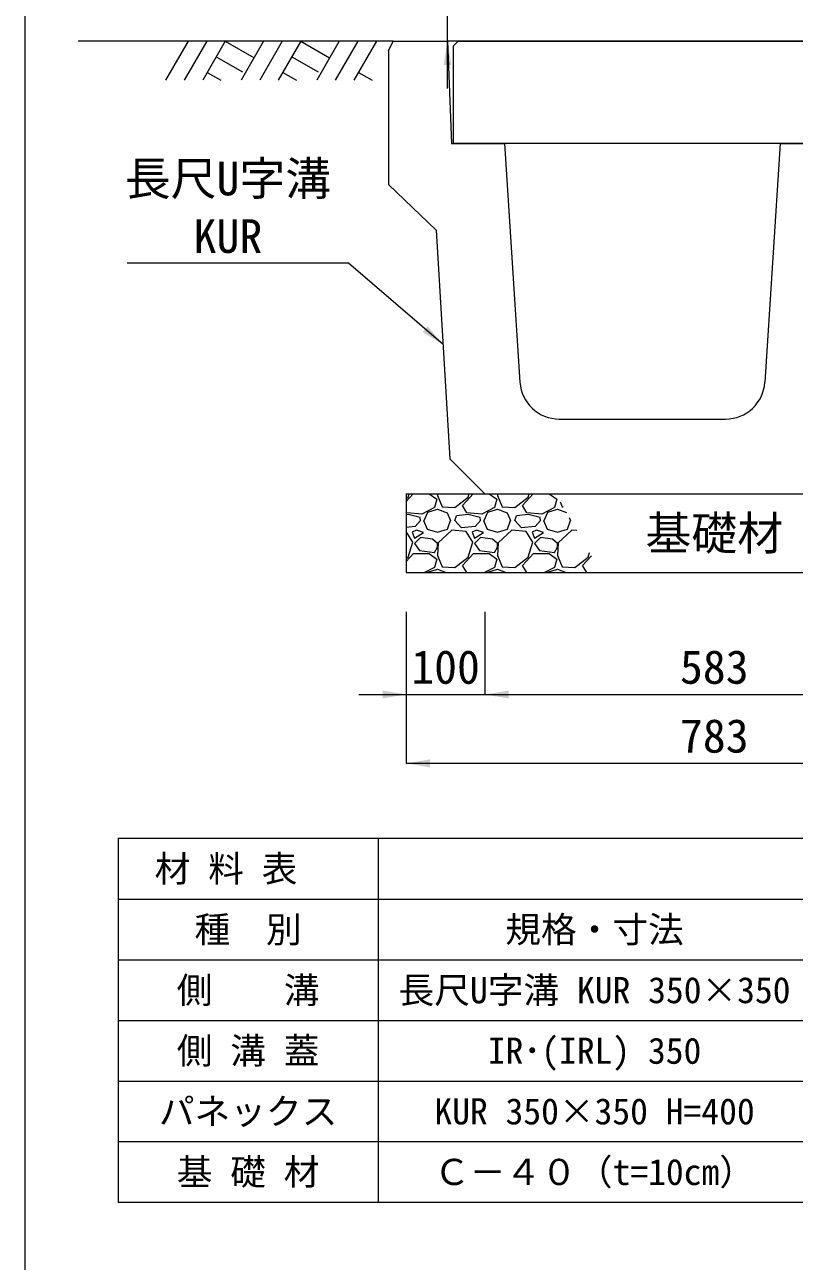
# Model space of a CAD drawing. Units: millimetres at full size, sheet at 1:40. Extents: x 206103 to 244503, y 883348 to 903496.
# Drawn here: x 230503 to 231481, y 893073 to 894644 of the extents above; entities that cross this region are included whole.
import ezdxf
from ezdxf.enums import TextEntityAlignment as Align

# ---------------------------------------------------------------- set-up
doc = ezdxf.new("R2010")
doc.units = ezdxf.units.MM
doc.header["$LTSCALE"] = 40
for name, color, linetype, lineweight in [('0_2', 7, 'Continuous', 20), ('Defpoints_3', 8, 'Continuous', 0), ('図枠', 5, 'Continuous', 13), ('基礎材', 7, 'Continuous', 15), ('寸法・材料表', 7, 'Continuous', 13), ('寸法線', 7, 'Continuous', 13), ('引出線', 4, 'Continuous', 13), ('本体', 2, 'Continuous', 13), ('ﾊｯﾁﾝｸﾞ', 7, 'Continuous', 5)]:
    doc.layers.add(name, color=color, linetype=linetype, lineweight=lineweight)
doc.styles.add('ＭＳ ゴシック', font='')
doc.styles.get('ＭＳ ゴシック').set_extended_font_data('MS Gothic')

# ---------------------------------------------------------------- blocks, each defined once
blk = doc.blocks.new('filled_arrow')
at = {"color": 0, "linetype": 'Continuous', "lineweight": -2}
blk.add_solid([(7.5, 1.25), (0, 0), (7.5, -1.25)], dxfattribs=at)

msp = doc.modelspace()

# ---------------------------------------------------------------- linework, layer by layer
at = {"layer": '0_2'}
msp.add_line((230971.21, 894623.33), (230571.21, 894623.33), dxfattribs=at)
at = {"layer": 'Defpoints_3'}
for p, q in [((230621.89, 893610.77), (232384.53, 893610.77)), ((230621.89, 893610.77), (230621.89, 893533.33)), ((230951.89, 893610.77), (230951.89, 893533.33))]:
    msp.add_line(p, q, dxfattribs=at)
at = {"layer": '図枠'}
msp.add_line((230503.21, 903148.33), (230503.21, 883348.33), dxfattribs=at)
at = {"layer": '基礎材'}
for p, q in [((230987.71, 894048.33), (231770.23, 894048.33)), ((230987.71, 894048.33), (230987.71, 893948.33)), ((230987.71, 893948.33), (231770.23, 893948.33))]:
    msp.add_line(p, q, dxfattribs=at)
at = {"layer": '寸法・材料表'}
for p, q in [((230621.89, 893533.33), (232384.53, 893533.33)), ((230621.89, 893533.33), (230621.89, 893148.33)), ((230951.89, 893533.33), (230951.89, 893148.33)), ((230621.89, 893456.33), (232384.53, 893456.33)), ((230621.89, 893379.33), (232384.53, 893379.33)), ((230621.89, 893302.33), (232384.53, 893302.33)), ((230621.89, 893225.33), (232384.53, 893225.33)), ((230621.89, 893148.33), (232384.53, 893148.33))]:
    msp.add_line(p, q, dxfattribs=at)
at = {"layer": '寸法線'}
for p, q in [((231040.21, 894563.33), (231040.21, 895083.33)), ((231540.21, 894623.33), (231040.21, 894623.33)), ((230987.71, 893898.33), (230987.71, 893793.39)), ((230987.71, 893898.33), (230987.71, 893705.89)), ((231087.71, 893898.33), (231087.71, 893793.39)), ((231087.71, 893898.33), (231087.71, 893793.39)), ((230927.71, 893793.39), (231147.71, 893793.39)), ((231087.71, 893793.39), (231670.23, 893793.39)), ((231770.23, 893705.89), (230987.71, 893705.89))]:
    msp.add_line(p, q, dxfattribs=at)
at = {"layer": '引出線'}
msp.add_lwpolyline([(231034.48, 894238.05), (230914.27, 894341.51), (230633.44, 894341.51)], dxfattribs=at)
at = {"layer": '本体'}
for p, q in [((230965.21, 894611.33), (230971.21, 894623.33)), ((230971.21, 894623.33), (231040.21, 894623.33)), ((231040.21, 894623.33), (231045.21, 894493.33)), ((230965.21, 894611.33), (230965.21, 894441.33)), ((231045.21, 894493.33), (231112.71, 894493.33)), ((231112.71, 894493.33), (231132.2, 894190.12)), ((231462.71, 894493.33), (231443.21, 894190.12)), ((231462.71, 894493.33), (231530.21, 894493.33)), ((230965.21, 894441.33), (231025.71, 894383.33)), ((231025.71, 894383.33), (231043.26, 894092.78)), ((231182.1, 894143.33), (231393.32, 894143.33)), ((231087.71, 894048.33), (231043.26, 894092.78)), ((231087.71, 894048.33), (231487.71, 894048.33))]:
    msp.add_line(p, q, dxfattribs=at)
at = {"layer": '本体', "lineweight": 20}
msp.add_lwpolyline([(231047.71, 894493.33), (231047.71, 894617.33), (231053.71, 894623.33), (231521.71, 894623.33), (231527.71, 894617.33), (231527.71, 894493.33)], close=True, dxfattribs=at)
at = {"layer": '本体'}
for centre, start, end in [((231182.1, 894193.33), 183.67824, 270), ((231393.32, 894193.33), 270, 356.32176)]:
    msp.add_arc(centre, 50, start, end, dxfattribs=at)
at = {"layer": 'ﾊｯﾁﾝｸﾞ', "lineweight": 9}
for p, q in [((230710.65, 894623.33), (230682, 894573.71)), ((230734.27, 894623.33), (230705.62, 894573.71)), ((230757.89, 894623.33), (230729.24, 894573.71)), ((230757.89, 894623.33), (230794.46, 894602.22)), ((230806.65, 894623.33), (230778, 894573.71)), ((230830.27, 894623.33), (230801.62, 894573.71)), ((230853.89, 894623.33), (230825.24, 894573.71)), ((230853.89, 894623.33), (230890.46, 894602.22)), ((230902.65, 894623.33), (230874, 894573.71)), ((230926.27, 894623.33), (230897.62, 894573.71)), ((230949.89, 894623.33), (230921.24, 894573.71)), ((230746.47, 894603.55), (230779.88, 894584.26)), ((230842.47, 894603.55), (230875.88, 894584.26)), ((230735.05, 894583.76), (230752.46, 894573.71)), ((230831.05, 894583.76), (230848.46, 894573.71)), ((230927.05, 894583.76), (230944.46, 894573.71))]:
    msp.add_line(p, q, dxfattribs=at)
at = {"layer": 'ﾊｯﾁﾝｸﾞ'}
for p, q in [((230987.71, 894038.39), (230996.65, 894048.33)), ((230990.01, 894044), (230991.39, 894048.33)), ((231017.03, 894048.33), (231026.58, 894041.71)), ((231027.44, 894048.33), (231027.35, 894046.29)), ((231059.35, 894033.33), (231072.85, 894048.33)), ((231066.21, 894044), (231067.59, 894048.33)), ((231093.23, 894048.33), (231102.78, 894041.71)), ((231103.64, 894048.33), (231103.55, 894046.29)), ((231135.55, 894033.33), (231149.05, 894048.33)), ((231142.41, 894044), (231143.79, 894048.33)), ((231169.43, 894048.33), (231178.98, 894041.71)), ((230987.71, 894042.22), (230990.01, 894044)), ((231026.58, 894041.71), (231023.54, 894031.05)), ((231027.35, 894046.29), (231033.44, 894031.81)), ((231033.44, 894031.81), (231049.44, 894031.05)), ((231049.44, 894031.05), (231066.21, 894044)), ((231064.68, 894024.19), (231059.35, 894033.33)), ((231102.78, 894041.71), (231099.74, 894031.05)), ((231103.55, 894046.29), (231109.64, 894031.81)), ((231109.64, 894031.81), (231125.64, 894031.05)), ((231125.64, 894031.05), (231142.41, 894044)), ((231140.88, 894024.19), (231135.55, 894033.33)), ((231178.98, 894041.71), (231175.94, 894031.05)), ((231183.09, 894038.34), (231185.84, 894031.81)), ((231185.84, 894031.81), (231186.89, 894031.76)), ((230988.48, 894024.19), (230987.71, 894025.52)), ((230990.01, 894021.9), (230987.71, 894021.66)), ((231007.53, 894022.66), (230988.48, 894024.19)), ((231005.25, 894018.09), (230990.01, 894021.9)), ((231006.01, 894014.28), (231005.25, 894018.09)), ((231023.54, 894031.05), (231007.53, 894022.66)), ((231010.58, 894014.28), (231015.15, 894024.95)), ((231015.15, 894024.95), (231027.35, 894028.76)), ((231027.35, 894028.76), (231039.54, 894024.19)), ((231039.54, 894024.19), (231044.11, 894014.28)), ((231049.44, 894014.28), (231051.73, 894020.38)), ((231066.21, 894021.9), (231051.73, 894020.38)), ((231083.73, 894022.66), (231064.68, 894024.19)), ((231081.45, 894018.09), (231066.21, 894021.9)), ((231082.21, 894014.28), (231081.45, 894018.09)), ((231099.74, 894031.05), (231083.73, 894022.66)), ((231086.78, 894014.28), (231091.35, 894024.95)), ((231091.35, 894024.95), (231103.55, 894028.76)), ((231103.55, 894028.76), (231115.74, 894024.19)), ((231115.74, 894024.19), (231120.31, 894014.28)), ((231125.64, 894014.28), (231127.93, 894020.38)), ((231142.41, 894021.9), (231127.93, 894020.38)), ((231159.93, 894022.66), (231140.88, 894024.19)), ((231157.65, 894018.09), (231142.41, 894021.9)), ((231158.41, 894014.28), (231157.65, 894018.09)), ((231175.94, 894031.05), (231159.93, 894022.66)), ((231162.98, 894014.28), (231167.55, 894024.95)), ((231167.55, 894024.95), (231179.75, 894028.76)), ((231179.75, 894028.76), (231191.08, 894024.51)), ((231194.63, 894018.35), (231196.51, 894014.28)), ((230999.15, 894006.66), (230987.71, 894005.67)), ((230987.72, 894000.57), (230987.71, 894000.57)), ((230996.1, 893986.85), (230987.72, 894000.57)), ((231000.68, 894002.09), (230995.34, 893999.8)), ((230995.34, 893999.8), (230998.39, 893992.18)), ((231006.01, 894014.28), (230999.15, 894006.66)), ((231009.82, 893999.04), (231000.68, 894002.09)), ((231009.82, 894014.28), (231014.39, 894003.61)), ((231014.39, 894003.61), (231027.35, 893999.8)), ((231027.35, 893999.8), (231040.3, 894003.61)), ((231045.63, 894002.09), (231028.11, 893986.09)), ((231040.3, 894003.61), (231044.11, 894014.28)), ((231063.92, 894000.57), (231045.63, 894002.09)), ((231057.83, 894005.14), (231049.44, 894014.28)), ((231075.35, 894006.66), (231057.83, 894005.14)), ((231072.3, 893986.85), (231063.92, 894000.57)), ((231076.88, 894002.09), (231071.54, 893999.8)), ((231071.54, 893999.8), (231074.59, 893992.18)), ((231082.21, 894014.28), (231075.35, 894006.66)), ((231086.02, 893999.04), (231076.88, 894002.09)), ((231086.02, 894014.28), (231090.59, 894003.61)), ((231090.59, 894003.61), (231103.55, 893999.8)), ((231103.55, 893999.8), (231116.5, 894003.61)), ((231121.83, 894002.09), (231104.31, 893986.09)), ((231116.5, 894003.61), (231120.31, 894014.28)), ((231140.12, 894000.57), (231121.83, 894002.09)), ((231134.03, 894005.14), (231125.64, 894014.28)), ((231151.55, 894006.66), (231134.03, 894005.14)), ((231148.5, 893986.85), (231140.12, 894000.57)), ((231153.08, 894002.09), (231147.74, 893999.8)), ((231147.74, 893999.8), (231150.79, 893992.18)), ((231158.41, 894014.28), (231151.55, 894006.66)), ((231162.22, 893999.04), (231153.08, 894002.09)), ((231162.22, 894014.28), (231166.79, 894003.61)), ((231166.79, 894003.61), (231179.75, 893999.8)), ((231179.75, 893999.8), (231192.7, 894003.61)), ((231198.03, 894002.09), (231180.51, 893986.09)), ((231192.7, 894003.61), (231196.51, 894014.28)), ((231204.32, 894001.57), (231198.03, 894002.09)), ((230990.01, 893967.8), (230996.1, 893986.85)), ((230998.39, 893992.18), (231009.82, 893999.04)), ((231006.01, 893992.95), (230998.39, 893985.33)), ((230998.39, 893985.33), (231004.49, 893976.18)), ((231021.25, 893990.66), (231006.01, 893992.95)), ((231027.35, 893985.33), (231021.25, 893990.66)), ((231028.11, 893986.09), (231027.35, 893970.09)), ((231027.35, 893980.75), (231027.35, 893985.33)), ((231066.21, 893967.8), (231072.3, 893986.85)), ((231074.59, 893992.18), (231086.02, 893999.04)), ((231082.21, 893992.95), (231074.59, 893985.33)), ((231074.59, 893985.33), (231080.69, 893976.18)), ((231097.45, 893990.66), (231082.21, 893992.95)), ((231103.55, 893985.33), (231097.45, 893990.66)), ((231104.31, 893986.09), (231103.55, 893970.09)), ((231103.55, 893980.75), (231103.55, 893985.33)), ((231142.41, 893967.8), (231148.5, 893986.85)), ((231150.79, 893992.18), (231162.22, 893999.04)), ((231158.41, 893992.95), (231150.79, 893985.33)), ((231150.79, 893985.33), (231156.89, 893976.18)), ((231173.65, 893990.66), (231158.41, 893992.95)), ((231179.75, 893985.33), (231173.65, 893990.66)), ((231180.51, 893986.09), (231179.75, 893970.09)), ((231179.75, 893980.75), (231179.75, 893985.33)), ((230987.71, 893962.19), (230996.87, 893972.37)), ((230996.87, 893972.37), (231016.68, 893972.37)), ((231004.49, 893976.18), (231023.54, 893973.9)), ((231016.68, 893972.37), (231026.58, 893965.51)), ((231023.54, 893973.9), (231027.35, 893980.75)), ((231027.35, 893970.09), (231033.44, 893955.61)), ((231059.35, 893957.13), (231073.07, 893972.37)), ((231073.07, 893972.37), (231092.88, 893972.37)), ((231080.69, 893976.18), (231099.74, 893973.9)), ((231092.88, 893972.37), (231102.78, 893965.51)), ((231099.74, 893973.9), (231103.55, 893980.75)), ((231103.55, 893970.09), (231109.64, 893955.61)), ((231135.55, 893957.13), (231149.27, 893972.37)), ((231149.27, 893972.37), (231169.08, 893972.37)), ((231156.89, 893976.18), (231175.94, 893973.9)), ((231169.08, 893972.37), (231178.98, 893965.51)), ((231175.94, 893973.9), (231179.75, 893980.75)), ((231179.75, 893970.09), (231185.84, 893955.61)), ((231211.75, 893957.13), (231222.85, 893969.47)), ((231218.61, 893967.8), (231220.47, 893973.61)), ((230987.71, 893966.02), (230990.01, 893967.8)), ((231023.54, 893954.85), (231011.1, 893948.33)), ((231026.58, 893965.51), (231023.54, 893954.85)), ((231033.44, 893955.61), (231049.44, 893954.85)), ((231049.44, 893954.85), (231066.21, 893967.8)), ((231064.49, 893948.33), (231059.35, 893957.13)), ((231099.74, 893954.85), (231087.3, 893948.33)), ((231102.78, 893965.51), (231099.74, 893954.85)), ((231109.64, 893955.61), (231125.64, 893954.85)), ((231125.64, 893954.85), (231142.41, 893967.8)), ((231140.69, 893948.33), (231135.55, 893957.13)), ((231175.94, 893954.85), (231163.5, 893948.33)), ((231178.98, 893965.51), (231175.94, 893954.85)), ((231185.84, 893955.61), (231201.84, 893954.85)), ((231201.84, 893954.85), (231218.61, 893967.8)), ((231216.89, 893948.33), (231211.75, 893957.13)), ((230988.29, 893948.33), (230987.71, 893949.32)), ((231014.98, 893948.33), (231015.15, 893948.75)), ((231015.15, 893948.75), (231027.35, 893952.56)), ((231027.35, 893952.56), (231038.63, 893948.33)), ((231091.18, 893948.33), (231091.35, 893948.75)), ((231091.35, 893948.75), (231103.55, 893952.56)), ((231103.55, 893952.56), (231114.83, 893948.33)), ((231167.38, 893948.33), (231167.55, 893948.75)), ((231167.55, 893948.75), (231179.75, 893952.56)), ((231179.75, 893952.56), (231191.03, 893948.33))]:
    msp.add_line(p, q, dxfattribs=at)

# ---------------------------------------------------------------- block references
at = {"layer": '寸法線', "xscale": 4, "yscale": 4}
for p, rotation in [((231040.21, 894623.33), 270), ((230987.71, 893793.39), 180)]:
    msp.add_blockref('filled_arrow', p, dxfattribs=dict(at, rotation=rotation))
for p in [(231087.71, 893793.39), (231087.71, 893793.39), (230987.71, 893705.89)]:
    msp.add_blockref('filled_arrow', p, dxfattribs=at)
at = {"layer": '引出線', "xscale": 4, "yscale": 4, "rotation": 139.3}
msp.add_blockref('filled_arrow', (231034.48, 894238.05), dxfattribs=at)

# ---------------------------------------------------------------- texts
at = {"layer": '寸法・材料表', "style": 'ＭＳ ゴシック'}
msp.add_text('\u3000材 料 表', height=33.23, dxfattribs=at).set_placement((230622.94, 893572.05), align=Align.MIDDLE_LEFT)
for s, p in [('種\u3000別', (230786.89, 893494.83)), ('規格・寸法', (231226.89, 893494.83)), ('側\u3000\u3000溝', (230786.89, 893417.83)), ('長尺U字溝 KUR 350×350', (231226.89, 893417.83)), ('側 溝 蓋', (230786.89, 893340.83)), ('IR･(IRL) 350', (231226.89, 893340.83)), ('パネックス', (230786.89, 893263.83)), ('KUR 350×350 H=400', (231226.89, 893263.83)), ('基 礎 材', (230786.89, 893186.83)), ('Ｃ－４０（t=10cm）', (231226.89, 893186.83))]:
    msp.add_text(s, height=33.23, dxfattribs=at).set_placement(p, align=Align.MIDDLE_CENTER)
at = {"layer": '寸法線', "style": 'ＭＳ ゴシック'}
for s, p in [('基礎材', (231378.97, 893998.33)), ('100', (231037.71, 893828.39)), ('583', (231378.97, 893828.39)), ('783', (231378.97, 893740.89))]:
    msp.add_text(s, height=42.72, dxfattribs=at).set_placement(p, align=Align.MIDDLE_CENTER)
at = {"layer": '引出線', "style": 'ＭＳ ゴシック'}
for s, p in [('長尺U字溝', (230630.24, 894414.75)), ('KUR', (230717.65, 894341.62))]:
    msp.add_text(s, height=42.72, dxfattribs=at).set_placement(p, align=Align.BOTTOM_LEFT)

doc.saveas('drawing.dxf')
